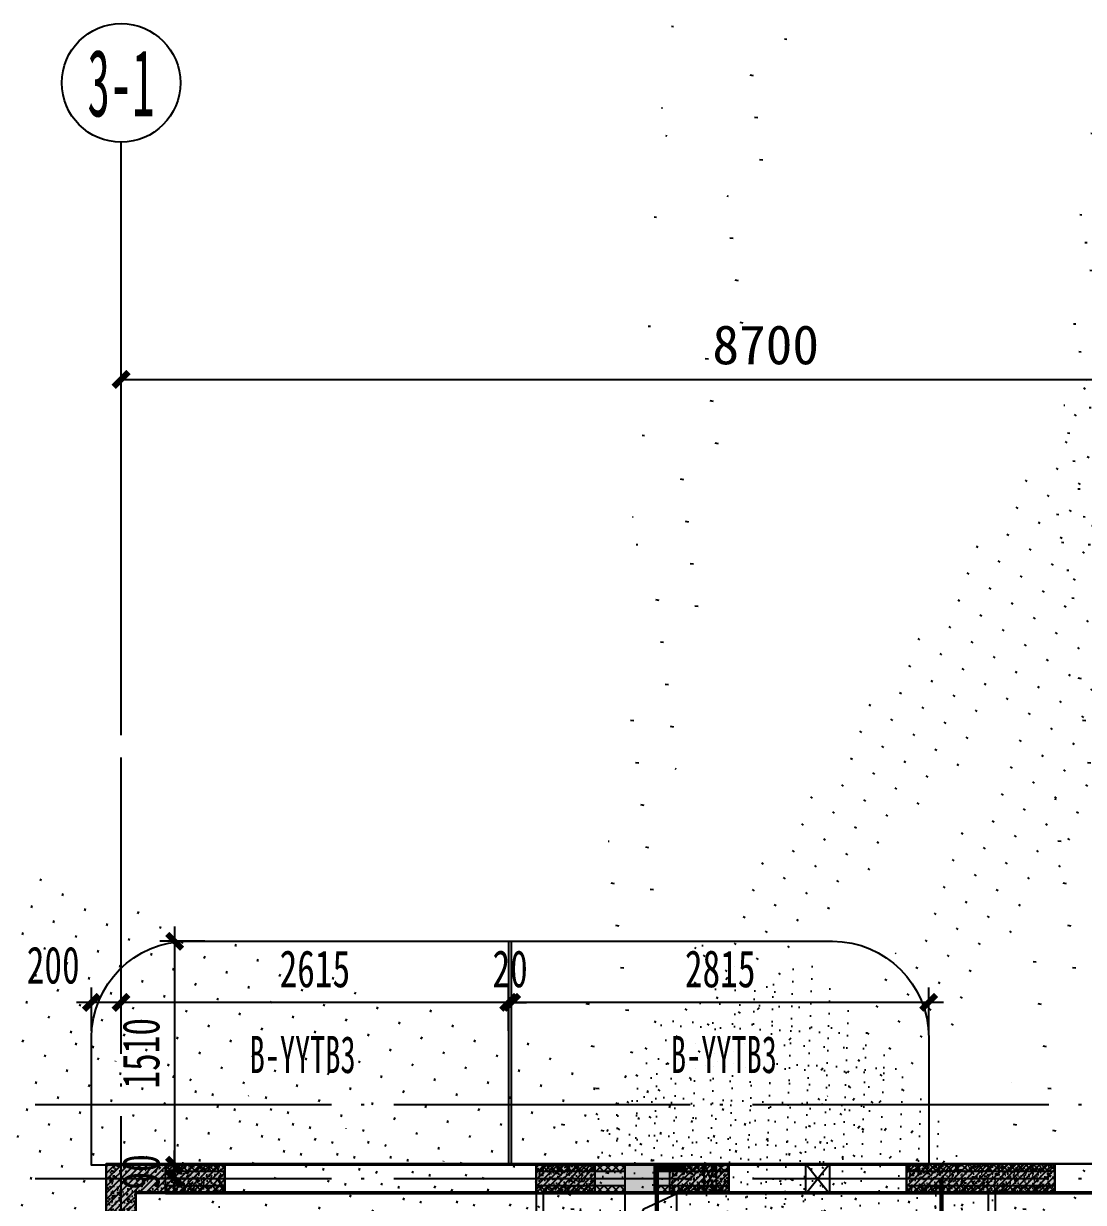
# Model space of a CAD drawing. Extents: x -3200779283 to -8106663, y 659664 to 1123462.
# Drawn here: x -8171358 to -8164206, y 852664 to 860614 of the extents above; entities that cross this region are included whole.
import ezdxf
from ezdxf.enums import TextEntityAlignment as Align

# ---------------------------------------------------------------- set-up
doc = ezdxf.new("R2010")
doc.units = 0
doc.header["$LTSCALE"] = 1000
doc.header["$MEASUREMENT"] = 0
for name, pattern in [('125-墙体$0$CONTINOUS', [0]), ('3#-轴线$0$DOTE', [2.4200000000000004, 2, -0.2, 0.02, -0.2]), ('3#4#5#$0$DASH', [0.35, 0.25, -0.1]), ('DASH', [0.35, 0.25, -0.1])]:
    doc.linetypes.add(name, pattern=pattern)
doc.layers.get('Defpoints').update_dxf_attribs({"color": 30, "linetype": 'DASH'})
for name, color, linetype in [('125-墙体$0$S-SLAB-HOLE', 5, 'Continuous'), ('125-墙体$0$S-WALL', 40, 'Continuous'), ('125-墙体$0$S-WALL-BEAM', 120, 'Continuous'), ('125-墙体$0$S-WALL-COLU', 252, '125-墙体$0$CONTINOUS'), ('125-墙体$0$S-WALL-COLU-HATC', 16, 'Continuous'), ('125-墙体$0$S-WALL-HATC', 253, 'Continuous'), ('125-墙体$0$提结构条件', 7, 'Continuous'), ('125-墙体$0$暖-首层和标准层暖通套管_TZ$0$H-暖洞-剪力墙', 6, 'Continuous'), ('125-墙体$0$暖-首层和标准层暖通套管_TZ$0$H-暖洞-穿梁', 3, 'Continuous'), ('3#-轴线$0$3#-轴号$0$A-ANNO-AXIS-CIRC', 3, 'Continuous'), ('3#-轴线$0$3#-轴号$0$A-ANNO-AXIS-TEXT', 7, 'Continuous'), ('3#-轴线$0$3#-轴号$0$A-ANNO-DIMS', 3, 'Continuous'), ('3#-轴线$0$A-ANNO-DOTE', 10, '3#-轴线$0$DOTE'), ('3#-轴线$0$AXIS_TEXT', 7, 'Continuous'), ('3#4#5#$0$PC-SLAB', 6, '3#4#5#$0$DASH'), ('3#4#5#$0$S-ANNO-TEXT', 7, 'Continuous'), ('3#4#5#$0$S-DIMS-SLAB', 120, 'Continuous'), ('3#4#5#$0$S-PC-FQ-WYQ', 4, 'Continuous'), ('3#4#5#$0$S-PC-SLAB', 6, 'Continuous'), ('3#4#5#$0$S-WALL-HATC', 253, 'Continuous'), ('3#4#5#$0$可计入现浇段', 60, 'Continuous'), ('S-REIN', 1, 'Continuous')]:
    doc.layers.add(name, color=color, linetype=linetype)
doc.layers.add('3#4#5#$0$结构板边线', color=2, linetype='Continuous', plot=False)
doc.layers.add('提资不打印', color=2, linetype='Continuous', plot=False)
doc.layers.add('楼板正筋文字', color=7, linetype='Continuous', lineweight=18)
doc.styles.add('3#-轴线$0$3#-轴号$0$_TCH_AXIS', font='')
doc.styles.add('3#-轴线$0$3#-轴号$0$_TCH_DIM_T3', font='')
doc.styles.add('3#-轴线$0$COMPLEX', font='COMPLEX')
doc.styles.add('3#4#5#$0$外部参照 1$0$宋体', font='', dxfattribs={"width": 0.8})
doc.styles.add('3#4#5#$0$楷体', font='', dxfattribs={"width": 0.7})
doc.styles.get('3#-轴线$0$3#-轴号$0$_TCH_AXIS').set_extended_font_data('SimSun')
doc.styles.get('3#-轴线$0$3#-轴号$0$_TCH_DIM_T3').set_extended_font_data('SimSun')
doc.styles.get('3#4#5#$0$外部参照 1$0$宋体').set_extended_font_data('SimSun')
doc.styles.get('3#4#5#$0$楷体').set_extended_font_data('KaiTi_GB2312')
doc.dimstyles.new('3#-轴线$0$3#-轴号$0$_TCH_ARCH&&100', dxfattribs={"dimtxt": 264.3459915611814, "dimasz": 100, "dimexe": 250, "dimexo": 300, "dimgap": 100, "dimtad": 1, "dimdec": 0, "dimzin": 0, "dimdsep": 46, "dimtxsty": '3#-轴线$0$3#-轴号$0$_TCH_DIM_T3', "dimblk": '3#-轴线$0$3#-轴号$0$_ArchTick', "dimcen": 0.09, "dimclrt": 7, "dimazin": 2, "dimtfac": 1, "dimtdec": 0, "dimtix": 1, "dimtmove": 2, "dimatfit": 3, "dimfxl": 100, "dimtolj": 1, "dimtzin": 0, "dimarcsym": 0})
doc.dimstyles.new('3#4#5#$0$TSSD_100_100', dxfattribs={"dimtxt": 250, "dimasz": 100, "dimexe": 100, "dimexo": 250, "dimgap": 100, "dimtad": 1, "dimdec": 0, "dimzin": 0, "dimdsep": 46, "dimtxsty": '3#4#5#$0$楷体', "dimblk": '3#4#5#$0$_ArchTick', "dimcen": 0, "dimdle": 100, "dimclrt": 7, "dimadec": 0, "dimazin": 0, "dimtfac": 1, "dimtdec": 0, "dimtix": 1, "dimtmove": 2, "dimatfit": 3, "dimfxl": 1, "dimtolj": 1, "dimtzin": 0, "dimarcsym": 0})

# ---------------------------------------------------------------- blocks, each defined once
blk = doc.blocks.new('ban')
at = {"layer": 'S-REIN', "const_width": 30}
blk.add_lwpolyline([(3814.98046875, 9849.900390625), (3614.98046875, 9849.900390625), (3614.98046875, 10919.900390625), (3814.98046875, 10919.900390625)], dxfattribs=at)
at = {"layer": '提资不打印', "color": 2, "const_width": 30}
blk.add_lwpolyline([(5536.827634600922, 7649.90478515625), (5536.827634600922, 10849.900390625)], dxfattribs=at)
blk = doc.blocks.new('3#4#5#$0$B-YWQ1')
at = {"layer": '3#4#5#$0$S-PC-FQ-WYQ'}
h = blk.add_hatch(dxfattribs=at)
h.set_pattern_fill('ANSI37', color=256, scale=12, angle=180)
h.set_pattern_definition([(225, (-660807.1750012636, -531964.028769688), (26.94076836320745, -26.94076836320746), []), (315, (-660807.1750012636, -531964.028769688), (26.94076836320746, 26.94076836320745), [])])
h.paths.add_polyline_path([(-147205.7603687136, 329838.381161766), (-147205.7603687136, 329888.381161766), (-147605.7585039237, 329888.3812014548), (-147605.7585039237, 329838.3812014548)])
h = blk.add_hatch(dxfattribs=at)
h.set_pattern_fill('ANSI37', color=256, scale=12, angle=180)
h.set_pattern_definition([(225, (-658107.1768726283, -531964.0315024974), (26.94076836320745, -26.94076836320746), []), (315, (-658107.1768726283, -531964.0315024974), (26.94076836320746, 26.94076836320745), [])])
h.paths.add_polyline_path([(-144505.7622400783, 329838.3784289565), (-144505.7622400783, 329888.3784289565), (-145105.7603752883, 329888.3784686453), (-145105.7603752883, 329838.3784686453)])
h = blk.add_hatch(dxfattribs=at)
h.set_pattern_fill('ANSI37', color=256, scale=12, angle=180)
h.set_pattern_definition([(225, (-660807.1750012562, -532114.028766911), (26.94076836320745, -26.94076836320746), []), (315, (-660807.1750012562, -532114.028766911), (26.94076836320746, 26.94076836320745), [])])
h.paths.add_polyline_path([(-147205.7603687062, 329688.3811645432), (-147205.7603687062, 329738.3811645432), (-147605.7585039162, 329738.381204232), (-147605.7585039162, 329688.381204232)])
h = blk.add_hatch(dxfattribs=at)
h.set_pattern_fill('ANSI37', color=256, scale=12, angle=180)
h.set_pattern_definition([(225, (-658107.1768726208, -532114.0314997204), (26.94076836320745, -26.94076836320746), []), (315, (-658107.1768726208, -532114.0314997204), (26.94076836320746, 26.94076836320745), [])])
h.paths.add_polyline_path([(-144505.7622400708, 329688.3784317337), (-144505.7622400708, 329738.3784317337), (-145105.7603752809, 329738.3784714225), (-145105.7603752809, 329688.3784714225)])
for points in [[(-147205.7603687136, 329838.381161766), (-147205.7603687136, 329888.381161766), (-147605.7585039237, 329888.3812014548), (-147605.7585039237, 329838.3812014548)], [(-147605.7585039162, 329688.3812039461), (-147605.7585039162, 329888.3812042897), (-147205.7603687136, 329888.381164601), (-147205.7603687136, 329688.3811642573)], [(-147205.760362146, 329888.3784625951), (-145105.7603752809, 329888.3784625951), (-145105.7603752809, 329688.3784800217), (-147205.760362146, 329688.3784800217)], [(-144505.7622400783, 329838.3784289565), (-144505.7622400783, 329888.3784289565), (-145105.7603752883, 329888.3784686453), (-145105.7603752883, 329838.3784686453)], [(-145105.7603752809, 329688.3784711366), (-145105.7603752809, 329888.3784714802), (-144505.7622400783, 329888.3784317914), (-144505.7622400783, 329688.3784314478)], [(-147205.7603687062, 329688.3811645432), (-147205.7603687062, 329738.3811645432), (-147605.7585039162, 329738.381204232), (-147605.7585039162, 329688.381204232)], [(-144505.7622400708, 329688.3784317337), (-144505.7622400708, 329738.3784317337), (-145105.7603752809, 329738.3784714225), (-145105.7603752809, 329688.3784714225)]]:
    blk.add_lwpolyline(points, close=True, dxfattribs=at)
blk = doc.blocks.new('3#4#5#$0$B-YWQ2')
at = {"layer": '3#4#5#$0$S-PC-FQ-WYQ'}
h = blk.add_hatch(dxfattribs=at)
h.set_pattern_fill('ANSI37', color=256, scale=12, angle=180)
h.set_pattern_definition([(225, (-657507.1811856697, -531964.0313569249), (26.94076836320745, -26.94076836320746), []), (315, (-657507.1811856697, -531964.0313569249), (26.94076836320746, 26.94076836320745), [])])
h.paths.add_polyline_path([(-143805.760363081, 329838.378574529), (-143805.760363081, 329888.378574529), (-144305.7646883298, 329888.3786142177), (-144305.7646883298, 329838.3786142177)])
h = blk.add_hatch(dxfattribs=at)
h.set_pattern_fill('ANSI37', color=256, scale=12, angle=180)
h.set_pattern_definition([(225, (-655807.1767984, -531964.0314528265), (26.94076836320745, -26.94076836320746), []), (315, (-655807.1767984, -531964.0314528265), (26.94076836320746, 26.94076836320745), [])])
h.paths.add_polyline_path([(-141605.7606210168, 329838.3781581313), (-141605.7606210168, 329888.3781581313), (-142605.76030106, 329888.3785183162), (-142605.76030106, 329838.3785183162)])
h = blk.add_hatch(dxfattribs=at)
h.set_pattern_fill('ANSI37', color=256, scale=12, angle=180)
h.set_pattern_definition([(225, (-653107.1819316256, -531964.0318592056), (26.94076836320745, -26.94076836320746), []), (315, (-653107.1819316256, -531964.0318592056), (26.94076836320746, 26.94076836320745), [])])
h.paths.add_polyline_path([(-139605.8072693339, 329838.3779761113), (-139605.8072693339, 329888.3779761113), (-140105.7606210243, 329888.3781071344), (-140105.7606210243, 329838.3781071344)])
h = blk.add_hatch(dxfattribs=at)
h.set_pattern_fill('ANSI37', color=256, scale=12, angle=180)
h.set_pattern_definition([(225, (-657507.1811856623, -532114.0313541479), (26.94076836320745, -26.94076836320746), []), (315, (-657507.1811856623, -532114.0313541479), (26.94076836320746, 26.94076836320745), [])])
h.paths.add_polyline_path([(-143805.7603630736, 329688.3785773062), (-143805.7603630736, 329738.3785773062), (-144305.7646883223, 329738.3786169949), (-144305.7646883223, 329688.3786169949)])
h = blk.add_hatch(dxfattribs=at)
h.set_pattern_fill('ANSI37', color=256, scale=12, angle=180)
h.set_pattern_definition([(225, (-655807.1767983926, -532114.0314500495), (26.94076836320745, -26.94076836320746), []), (315, (-655807.1767983926, -532114.0314500495), (26.94076836320746, 26.94076836320745), [])])
h.paths.add_polyline_path([(-141605.7606210094, 329688.3781609085), (-141605.7606210094, 329738.3781609085), (-142605.7603010526, 329738.3785210934), (-142605.7603010526, 329688.3785210934)])
h = blk.add_hatch(dxfattribs=at)
h.set_pattern_fill('ANSI37', color=256, scale=12, angle=180)
h.set_pattern_definition([(225, (-653107.1819316181, -532114.0318564288), (26.94076836320745, -26.94076836320746), []), (315, (-653107.1819316181, -532114.0318564288), (26.94076836320746, 26.94076836320745), [])])
h.paths.add_polyline_path([(-139605.8072693264, 329688.3779788885), (-139605.8072693264, 329738.3779788885), (-140105.7606210168, 329738.3781099116), (-140105.7606210168, 329688.3781099116)])
for points in [[(-144305.7646883223, 329688.378616709), (-144305.7646883223, 329888.3786170527), (-143805.760363081, 329888.3785773639), (-143805.760363081, 329688.3785770203)], [(-143805.760363081, 329838.378574529), (-143805.760363081, 329888.378574529), (-144305.7646883298, 329888.3786142177), (-144305.7646883298, 329838.3786142177)], [(-143805.760363081, 329888.3809476119), (-142605.760374493, 329888.3809476119), (-142605.760374493, 329688.3783389947), (-143805.760363081, 329688.3783389947)], [(-141605.7606210168, 329838.3781581313), (-141605.7606210168, 329888.3781581313), (-142605.76030106, 329888.3785183162), (-142605.76030106, 329838.3785183162)], [(-142605.7603010526, 329688.3785208075), (-142605.7603010526, 329888.3785211511), (-141605.7606210168, 329888.3781609662), (-141605.7606210168, 329688.3781606226)], [(-141605.7606210168, 329888.3782881502), (-140105.7606888157, 329888.3782833477), (-140105.7606888157, 329688.378028636), (-141605.7606210168, 329688.3780334386)], [(-139605.8072693339, 329838.3779761113), (-139605.8072693339, 329888.3779761113), (-140105.7606210243, 329888.3781071344), (-140105.7606210243, 329838.3781071344)], [(-140105.7606210168, 329688.3781096257), (-140105.7606210168, 329888.3781099693), (-139605.8072693339, 329888.3779789462), (-139605.8072693339, 329688.3779786025)], [(-143805.7603630736, 329688.3785773062), (-143805.7603630736, 329738.3785773062), (-144305.7646883223, 329738.3786169949), (-144305.7646883223, 329688.3786169949)], [(-141605.7606210094, 329688.3781609085), (-141605.7606210094, 329738.3781609085), (-142605.7603010526, 329738.3785210934), (-142605.7603010526, 329688.3785210934)], [(-139605.8072693264, 329688.3779788885), (-139605.8072693264, 329738.3779788885), (-140105.7606210168, 329738.3781099116), (-140105.7606210168, 329688.3781099116)]]:
    blk.add_lwpolyline(points, close=True, dxfattribs=at)
blk = doc.blocks.new('3#4#5#$0$A$C53EF3948')
at = {"layer": '3#4#5#$0$可计入现浇段'}
blk.add_lwpolyline([(3700.235312959645, -0.002580647240392864), (3700.235313448589, -0.002588618430308998), (3700.235313448589, -0.00355925306212157), (3500.235313450918, -0.00355925306212157), (3500.235313447658, -0.002679099212400615), (3500.235313447658, -0.002679099212400615), (3500.235260222107, -200.0027855512453), (3700.235312959179, -200.0025966184912), (3700.235312959645, -0.002580647240392864)], dxfattribs=at)
at = {"layer": '3#4#5#$0$S-PC-FQ-WYQ'}
for name in ['3#4#5#$0$B-YWQ1', '3#4#5#$0$B-YWQ2']:
    blk.add_blockref(name, (148006.0000690809, -329888.3812170064), dxfattribs=at)
blk = doc.blocks.new('3#4#5#$0$ban111')
at = {"layer": '3#4#5#$0$S-WALL-HATC', "ltscale": 100}
h = blk.add_hatch(dxfattribs=at)
h.set_pattern_fill('AR-CONC', color=256, scale=25, angle=-360.0000000000001, style=0)
h.set_pattern_definition([(49.99999999999994, (-2021084971.688381, 37341211722.80309), (179.3150456501884, -15.68803374564894), [18.75, -206.25]), (355, (-2021084971.688381, 37341211722.80309), (-34.68783340324983, 188.048033425003), [15, -165]), (100.4513999999999, (-2021084956.745461, 37341211721.49575), (144.6273454285055, 172.3598855152383), [15.93504749999993, -175.2855279999988]), (46.18419999999992, (-2021084971.688381, 37341211772.80309), (266.8102621564111, -41.37975358225476), [28.125, -309.3749999999999]), (96.63559999999993, (-2021084949.454195, 37341211769.35476), (233.6656763871761, 243.5294677251102), [23.90257199999984, -262.9282499999974]), (351.1841999999999, (-2021084971.688381, 37341211772.80309), (233.665486283407, 243.5296502313309), [22.49999999999984, -247.4999999999987]), (20.99999999999995, (-2021084946.688381, 37341211760.30309), (149.2267630296153, -100.6547226663348), [18.75, -206.25]), (326, (-2021084946.688381, 37341211760.30309), (60.8288329803956, 181.2875112617132), [15, -165]), (71.45139999999999, (-2021084934.252823, 37341211751.91518), (210.0556571453726, 80.63262417748791), [15.9350475, -175.285528]), (37.49999999999994, (-2021084971.688381, 37341211722.80309), (3.039963829322741, 83.22346345782788), [0, -162.9999999999988, 0, -167.4999999999988, 0, -165.6249999999988]), (7.499999999999932, (-2021084971.688381, 37341211722.80309), (65.76738436053724, 98.60292797059), [0, -95.5, 0, -159.25, 0, -63.125]), (327.4999999999999, (-2021085027.438381, 37341211722.80309), (133.4556090431022, -5.638717933595058), [0, -62.49999999999999, 0, -195, 0, -258.7499999999999]), (317.4999999999999, (-2021085052.438381, 37341211722.80309), (145.7965423355966, 25.0262455830793), [0, -81.25, 0, -129.5, 0, -183.75])])
h.paths.add_polyline_path([(-229032.0009487905, 409975.0000811631), (-228982.0009030856, 409975.0000750691), (-228982.0009944952, 412974.9999572062), (-229032.0010402, 412974.9999633002)])
h = blk.add_hatch(dxfattribs=at)
h.set_pattern_fill('AR-CONC', color=256, scale=25, angle=-360.0000000000001, style=0)
h.set_pattern_definition([(49.99999999999994, (-2021081921.688322, 37341211722.80318), (179.3150456501884, -15.68803374564894), [18.75, -206.25]), (355, (-2021081921.688322, 37341211722.80318), (-34.68783340324983, 188.048033425003), [15, -165]), (100.4513999999999, (-2021081906.745402, 37341211721.49584), (144.6273454285055, 172.3598855152383), [15.93504749999993, -175.2855279999988]), (46.18419999999992, (-2021081921.688322, 37341211772.80318), (266.8102621564111, -41.37975358225476), [28.125, -309.3749999999999]), (96.63559999999993, (-2021081899.454136, 37341211769.35485), (233.6656763871761, 243.5294677251102), [23.90257199999984, -262.9282499999974]), (351.1841999999999, (-2021081921.688322, 37341211772.80318), (233.665486283407, 243.5296502313309), [22.49999999999984, -247.4999999999987]), (20.99999999999995, (-2021081896.688322, 37341211760.30318), (149.2267630296153, -100.6547226663348), [18.75, -206.25]), (326, (-2021081896.688322, 37341211760.30318), (60.8288329803956, 181.2875112617132), [15, -165]), (71.45139999999999, (-2021081884.252764, 37341211751.91528), (210.0556571453726, 80.63262417748791), [15.9350475, -175.285528]), (37.49999999999994, (-2021081921.688322, 37341211722.80318), (3.039963829322741, 83.22346345782788), [0, -162.9999999999988, 0, -167.4999999999988, 0, -165.6249999999988]), (7.499999999999932, (-2021081921.688322, 37341211722.80318), (65.76738436053724, 98.60292797059), [0, -95.5, 0, -159.25, 0, -63.125]), (327.4999999999999, (-2021081977.438322, 37341211722.80318), (133.4556090431022, -5.638717933595058), [0, -62.49999999999999, 0, -195, 0, -258.7499999999999]), (317.4999999999999, (-2021082002.438322, 37341211722.80318), (145.7965423355966, 25.0262455830793), [0, -81.25, 0, -129.5, 0, -183.75])])
h.paths.add_polyline_path([(-225982.0008890695, 409975.0001695258), (-225932.0008433646, 409975.0001634318), (-225932.0009347743, 412975.0000455689), (-225982.0009804791, 412975.0000516628)])
at = {"layer": '3#4#5#$0$S-PC-SLAB'}
for points in [[(-231732.0009944952, 409964.9999670067), (-231732.0009944952, 412984.9999670067), (-229032.0009944952, 412984.9999670067), (-229032.0009944952, 409964.9999670067)], [(-228982.0009347743, 409965.0000553694), (-228982.0009347743, 412985.0000553694), (-225982.0009347743, 412985.0000553694), (-225982.0009347743, 409965.0000553694)], [(-225932.0008750532, 409965.0001437321), (-225932.0008750532, 412985.0001437321), (-223232.0008750532, 412985.0001437321), (-223232.0008750532, 409965.0001437321)]]:
    blk.add_lwpolyline(points, close=True, dxfattribs=at)
at = {"layer": '3#4#5#$0$S-WALL-HATC', "ltscale": 100}
for points in [[(-229032.0009487905, 409975.0000811631), (-228982.0009030856, 409975.0000750691), (-228982.0009944952, 412974.9999572062), (-229032.0010402, 412974.9999633002)], [(-225982.0008890695, 409975.0001695258), (-225932.0008433646, 409975.0001634318), (-225932.0009347743, 412975.0000455689), (-225982.0009804791, 412975.0000516628)]]:
    blk.add_lwpolyline(points, close=True, dxfattribs=at)
blk = doc.blocks.new('3#4#5#$0$5#')
at = {"layer": '3#4#5#$0$S-ANNO-TEXT'}
blk.add_blockref('3#4#5#$0$ban111', (378828.8026710108, -247399.8572734847), dxfattribs=at)
blk = doc.blocks.new('3#4#5#$0$_ArchTick')
at = {"color": 0, "linetype": 'ByBlock', "const_width": 0.4}
blk.add_lwpolyline([(-0.5, -0.5), (0.5, 0.5)], dxfattribs=at)
blk = doc.blocks.new('*D1005')
at = {"layer": '3#4#5#$0$S-DIMS-SLAB', "color": 0, "lineweight": -2, "transparency": 16777216}
for p, q in [((144073.1259676829, 166672.1548536946), (144073.1259676829, 166962.9698488419)), ((144273.1474725413, 166672.1548536946), (144273.1474725413, 166962.9698488419)), ((144373.1474725413, 166862.9698488419), (143973.1259676829, 166862.9698488419))]:
    blk.add_line(p, q, dxfattribs=at)
at = {"layer": 'Defpoints', "color": 0, "transparency": 16777216}
for p in [(144073.1259676829, 166862.9698488419), (144073.1259676829, 166422.1548536946), (144273.1474725413, 166422.1548536946)]:
    blk.add_point(p, dxfattribs=at)
at = {"layer": '3#4#5#$0$S-DIMS-SLAB', "color": 0, "lineweight": -2, "transparency": 16777216, "xscale": 100, "yscale": 100, "zscale": 100, "rotation": 180}
blk.add_blockref('3#4#5#$0$_ArchTick', (144073.1259676829, 166862.9698488419), dxfattribs=at)
at = {"layer": '3#4#5#$0$S-DIMS-SLAB', "color": 0, "lineweight": -2, "transparency": 16777216, "xscale": 100, "yscale": 100, "zscale": 100}
blk.add_blockref('3#4#5#$0$_ArchTick', (144273.1474725413, 166862.9698488419), dxfattribs=at)
at = {"layer": '3#4#5#$0$S-DIMS-SLAB', "color": 7, "transparency": 16777216, "insert": (143815.049044606, 167112.9698488419), "char_height": 250, "attachment_point": 5, "style": '3#4#5#$0$楷体'}
blk.add_mtext('\\A1;200', dxfattribs=at)
blk = doc.blocks.new('*D1006')
at = {"layer": '3#4#5#$0$S-DIMS-SLAB', "color": 0, "lineweight": -2, "transparency": 16777216}
for p, q in [((146888.3869211202, 166672.1548536946), (146888.3869211202, 166962.9698488419)), ((146908.402672238, 166672.1548536947), (146908.402672238, 166962.9698488419)), ((146888.3869211202, 166862.9698488419), (146788.3869211202, 166862.9698488419)), ((146908.402672238, 166862.9698488419), (146888.3869211202, 166862.9698488419)), ((146908.402672238, 166862.9698488419), (147008.402672238, 166862.9698488419))]:
    blk.add_line(p, q, dxfattribs=at)
at = {"layer": 'Defpoints', "color": 0, "transparency": 16777216}
for p in [(146888.3869211202, 166862.9698488419), (146888.3869211202, 166422.1548536946), (146908.402672238, 166422.1548536947)]:
    blk.add_point(p, dxfattribs=at)
at = {"layer": '3#4#5#$0$S-DIMS-SLAB', "color": 0, "lineweight": -2, "transparency": 16777216, "xscale": 100, "yscale": 100, "zscale": 100}
blk.add_blockref('3#4#5#$0$_ArchTick', (146888.3869211202, 166862.9698488419), dxfattribs=at)
at = {"layer": '3#4#5#$0$S-DIMS-SLAB', "color": 0, "lineweight": -2, "transparency": 16777216, "xscale": 100, "yscale": 100, "zscale": 100, "rotation": 180}
blk.add_blockref('3#4#5#$0$_ArchTick', (146908.402672238, 166862.9698488419), dxfattribs=at)
at = {"layer": '3#4#5#$0$S-DIMS-SLAB', "color": 7, "transparency": 16777216, "insert": (146898.3947966791, 167087.9698488419), "char_height": 250, "attachment_point": 5, "style": '3#4#5#$0$楷体'}
blk.add_mtext('\\A1;20', dxfattribs=at)
blk = doc.blocks.new('*D1007')
at = {"layer": '3#4#5#$0$S-DIMS-SLAB', "color": 0, "lineweight": -2, "transparency": 16777216}
for p, q in [((144634.1234602821, 167375.0140450694), (144634.1234602821, 165665.0054337718)), ((144838.6982481136, 167275.0140450694), (144534.1234602821, 167275.0140450694)), ((144838.7563146297, 165765.0054337718), (144534.1234602821, 165765.0054337718))]:
    blk.add_line(p, q, dxfattribs=at)
at = {"layer": 'Defpoints', "color": 0, "transparency": 16777216}
for p in [(145088.6982481136, 167275.0140450694), (144634.1234602821, 165765.0054337718), (145088.7563146297, 165765.0054337718)]:
    blk.add_point(p, dxfattribs=at)
at = {"layer": '3#4#5#$0$S-DIMS-SLAB', "color": 0, "lineweight": -2, "transparency": 16777216, "xscale": 100, "yscale": 100, "zscale": 100}
for p, rotation in [((144634.1234602821, 167275.0140450694), 90), ((144634.1234602821, 165765.0054337718), 270)]:
    blk.add_blockref('3#4#5#$0$_ArchTick', p, dxfattribs=dict(at, rotation=rotation))
at = {"layer": '3#4#5#$0$S-DIMS-SLAB', "color": 7, "transparency": 16777216, "insert": (144409.1234602821, 166520.0097394206), "char_height": 250, "attachment_point": 5, "rotation": 90, "style": '3#4#5#$0$楷体'}
blk.add_mtext('\\A1;1510', dxfattribs=at)
blk = doc.blocks.new('*D1008')
at = {"layer": '3#4#5#$0$S-DIMS-SLAB', "color": 0, "lineweight": -2, "transparency": 16777216}
for p, q in [((146908.4026707273, 166672.0886054125), (146908.4026707273, 166962.9036005598)), ((149723.091317459, 166672.0886054125), (149723.091317459, 166962.9036005598)), ((149823.091317459, 166862.9036005598), (146808.4026707273, 166862.9036005598))]:
    blk.add_line(p, q, dxfattribs=at)
at = {"layer": 'Defpoints', "color": 0, "transparency": 16777216}
for p in [(146908.4026707273, 166862.9036005598), (146908.4026707273, 166422.0886054125), (149723.091317459, 166422.0886054125)]:
    blk.add_point(p, dxfattribs=at)
at = {"layer": '3#4#5#$0$S-DIMS-SLAB', "color": 0, "lineweight": -2, "transparency": 16777216, "xscale": 100, "yscale": 100, "zscale": 100, "rotation": 180}
blk.add_blockref('3#4#5#$0$_ArchTick', (146908.4026707273, 166862.9036005598), dxfattribs=at)
at = {"layer": '3#4#5#$0$S-DIMS-SLAB', "color": 0, "lineweight": -2, "transparency": 16777216, "xscale": 100, "yscale": 100, "zscale": 100}
blk.add_blockref('3#4#5#$0$_ArchTick', (149723.091317459, 166862.9036005598), dxfattribs=at)
at = {"layer": '3#4#5#$0$S-DIMS-SLAB', "color": 7, "transparency": 16777216, "insert": (148315.7469940931, 167087.9036005598), "char_height": 250, "attachment_point": 5, "style": '3#4#5#$0$楷体'}
blk.add_mtext('\\A1;2815', dxfattribs=at)
blk = doc.blocks.new('*D1077')
at = {"layer": '3#4#5#$0$S-DIMS-SLAB', "color": 0, "lineweight": -2, "transparency": 16777216}
for p, q in [((144273.1474725413, 166672.1548536946), (144273.1474725413, 166962.9698488419)), ((146888.3869211202, 166672.1548536946), (146888.3869211202, 166962.9698488419)), ((146988.3869211202, 166862.9698488419), (144173.1474725413, 166862.9698488419))]:
    blk.add_line(p, q, dxfattribs=at)
at = {"layer": 'Defpoints', "color": 0, "transparency": 16777216}
for p in [(144273.1474725413, 166862.9698488419), (144273.1474725413, 166422.1548536946), (146888.3869211202, 166422.1548536946)]:
    blk.add_point(p, dxfattribs=at)
at = {"layer": '3#4#5#$0$S-DIMS-SLAB', "color": 0, "lineweight": -2, "transparency": 16777216, "xscale": 100, "yscale": 100, "zscale": 100, "rotation": 180}
blk.add_blockref('3#4#5#$0$_ArchTick', (144273.1474725413, 166862.9698488419), dxfattribs=at)
at = {"layer": '3#4#5#$0$S-DIMS-SLAB', "color": 0, "lineweight": -2, "transparency": 16777216, "xscale": 100, "yscale": 100, "zscale": 100}
blk.add_blockref('3#4#5#$0$_ArchTick', (146888.3869211202, 166862.9698488419), dxfattribs=at)
at = {"layer": '3#4#5#$0$S-DIMS-SLAB', "color": 7, "transparency": 16777216, "insert": (145580.7671968308, 167087.9698488419), "char_height": 250, "attachment_point": 5, "style": '3#4#5#$0$楷体'}
blk.add_mtext('\\A1;2615', dxfattribs=at)
blk = doc.blocks.new('*D1078')
at = {"layer": '3#4#5#$0$S-DIMS-SLAB', "color": 0, "lineweight": -2, "transparency": 16777216}
for p, q in [((144634.1234602822, 165765.0009929554), (144634.1234602822, 165865.0009929554)), ((144720.2414317378, 165765.0009929554), (144534.1234602822, 165765.0009929554)), ((144634.1234602822, 165765.0009929554), (144634.1234602822, 165675.1431587354)), ((144720.2414317378, 165675.1431587354), (144534.1234602822, 165675.1431587354)), ((144634.1234602822, 165675.1431587354), (144634.1234602822, 165575.1431587354))]:
    blk.add_line(p, q, dxfattribs=at)
at = {"layer": 'Defpoints', "color": 0, "transparency": 16777216}
for p in [(144970.2414317378, 165765.0009929554), (144634.1234602822, 165675.1431587354), (144970.2414317378, 165675.1431587354)]:
    blk.add_point(p, dxfattribs=at)
at = {"layer": '3#4#5#$0$S-DIMS-SLAB', "color": 0, "lineweight": -2, "transparency": 16777216, "xscale": 100, "yscale": 100, "zscale": 100}
for p, rotation in [((144634.1234602822, 165765.0009929554), 270), ((144634.1234602822, 165675.1431587354), 90)]:
    blk.add_blockref('3#4#5#$0$_ArchTick', p, dxfattribs=dict(at, rotation=rotation))
at = {"layer": '3#4#5#$0$S-DIMS-SLAB', "color": 7, "transparency": 16777216, "insert": (144409.1234602822, 165720.0720758454), "char_height": 250, "attachment_point": 5, "rotation": 90, "style": '3#4#5#$0$楷体'}
blk.add_mtext('\\A1;90', dxfattribs=at)
blk = doc.blocks.new('125-墙体$0$retert')
at = {"layer": '125-墙体$0$暖-首层和标准层暖通套管_TZ$0$H-暖洞-剪力墙'}
for p, q in [((55012.64504557895, 61028.66467393409), (54812.65341164428, 61187.66467393409)), ((54812.65341164428, 61028.66467393409), (55012.64504557895, 61187.66467393409))]:
    blk.add_line(p, q, dxfattribs=at)
blk.add_lwpolyline([(55012.64504557895, 61028.66467393409), (55012.64504557895, 61187.66467393409), (54812.65341164428, 61187.66467393409), (54812.65341164428, 61028.66467393409)], close=True, dxfattribs=at)
blk = doc.blocks.new('125-墙体$0$ewrewr')
at = {"layer": '125-墙体$0$暖-首层和标准层暖通套管_TZ$0$H-暖洞-穿梁', "color": 2}
for p, q in [((54897.97373564044, 62306.12384276799), (54817.97373564044, 62106.1238428404)), ((54897.97373564044, 62106.1238428404), (54817.97373564044, 62306.12384276799))]:
    blk.add_line(p, q, dxfattribs=at)
blk.add_lwpolyline([(54897.97373564044, 62306.12384276799), (54817.97373564044, 62306.12384276799), (54817.97373564044, 62106.1238428404), (54897.97373564044, 62106.1238428404)], close=True, dxfattribs=at)
blk = doc.blocks.new('125-墙体$0$she')
at = {"layer": '125-墙体$0$提结构条件', "xscale": -1}
blk.add_blockref('125-墙体$0$ewrewr', (58833.00008165452, -62206.12384276799), dxfattribs=at)
at = {"layer": '125-墙体$0$提结构条件', "xscale": -1, "rotation": 270}
blk.add_blockref('125-墙体$0$retert', (-56408.16467393417, -54912.6534037345), dxfattribs=at)
blk = doc.blocks.new('125-墙体')
at = {"layer": '125-墙体$0$S-WALL-COLU-HATC'}
h = blk.add_hatch(dxfattribs=at)
h.set_pattern_fill('AR-CONC', color=256, scale=10)
h.set_pattern_definition([(49.99999999999999, (15637.05247968878, -240595.612466133), (71.72601826007535, -6.275213498259511), [7.5, -82.5]), (355, (15637.05247968878, -240595.612466133), (-13.8751333613, 75.21921337000119), [6, -66]), (100.4514, (15643.02964768877, -240596.135400133), (57.85093817140216, 68.94395420609536), [6.374018999999988, -70.1142111999998]), (46.18420000000002, (15637.05247968878, -240575.612466133), (106.7241048625644, -16.55190143290181), [11.24999999999994, -123.7499999999995]), (96.6356, (15645.94615418877, -240576.991796833), (93.46627055487033, 97.41178709004417), [9.561028799999999, -105.1713]), (351.1842, (15637.05247968878, -240575.612466133), (93.46619451336272, 97.41186009253246), [9, -99]), (21, (15647.05247968878, -240580.612466133), (59.69070521184616, -40.26188906653388), [7.5, -82.5]), (326.0000000000001, (15647.05247968878, -240580.612466133), (24.33153319215817, 72.5150045046853), [6, -66]), (71.4514, (15652.02670298878, -240583.967626733), (84.02226285814899, 32.25304967099524), [6.374019000000001, -70.1142112]), (37.50000000000001, (15637.05247968878, -240595.612466133), (1.215985531729067, 33.28938538313115), [0, -65.19999999999999, 0, -67, 0, -66.25]), (7.499999999999999, (15637.05247968878, -240595.612466133), (26.30695374421486, 39.44117118823603), [0, -38.2, 0, -63.7, 0, -25.25]), (327.5, (15614.75247968877, -240595.612466133), (53.3822436172409, -2.255487173437976), [0, -25, 0, -78, 0, -103.5]), (317.5, (15604.75247968877, -240595.612466133), (58.31861693423862, 10.01049823323177), [0, -32.5, 0, -51.8, 0, -73.5])])
h.paths.add_polyline_path([(100, -100), (99.98422405263409, -399.9996359648649), (-100.0157759473659, -399.9996359648649), (-100, 100), (700, 99.99999946041498), (700, -100.0000005393522)])
h = blk.add_hatch(dxfattribs=at)
h.set_pattern_fill('ANSI31', color=256, scale=250, style=0)
h.set_pattern_definition([(45, (15637.05247968878, -240595.612466133), (-22.09708691207961, 22.09708691207961), [])])
h.paths.add_polyline_path([(100, -100), (99.98422405263409, -399.9996359648649), (-100.0157759473659, -399.9996359648649), (-100, 100), (700, 99.99999946041498), (700, -100.0000005393522)])
h = blk.add_hatch(dxfattribs=at)
h.set_pattern_fill('AR-CONC', color=256, scale=10)
h.set_pattern_definition([(49.99999999999999, (12290.72775740876, -241007.8141536725), (71.72601826007535, -6.275213498259511), [7.5, -82.5]), (355, (12290.72775740876, -241007.8141536725), (-13.8751333613, 75.21921337000119), [6, -66]), (100.4514, (12296.70492540876, -241008.3370876726), (57.85093817140216, 68.94395420609536), [6.374018999999983, -70.11421119999972]), (46.18420000000002, (12290.72775740876, -240987.8141536725), (106.7241048625644, -16.55190143290181), [11.24999999999992, -123.7499999999994]), (96.6356, (12299.62143190876, -240989.1934843725), (93.46627055487033, 97.41178709004417), [9.561028799999999, -105.1713]), (351.1842, (12290.72775740876, -240987.8141536725), (93.46619451336272, 97.41186009253246), [9, -99]), (21, (12300.72775740876, -240992.8141536725), (59.69070521184616, -40.26188906653388), [7.5, -82.5]), (326.0000000000001, (12300.72775740876, -240992.8141536725), (24.33153319215817, 72.5150045046853), [6, -66]), (71.4514, (12305.70198070876, -240996.1693142726), (84.02226285814899, 32.25304967099524), [6.374019000000001, -70.1142112]), (37.50000000000001, (12290.72775740876, -241007.8141536725), (1.215985531729067, 33.28938538313115), [0, -65.19999999999999, 0, -67, 0, -66.25]), (7.499999999999999, (12290.72775740876, -241007.8141536725), (26.30695374421486, 39.44117118823603), [0, -38.2, 0, -63.7, 0, -25.25]), (327.5, (12268.42775740876, -241007.8141536725), (53.3822436172409, -2.255487173437976), [0, -25, 0, -78, 0, -103.5]), (317.5, (12258.42775740876, -241007.8141536725), (58.31861693423862, 10.01049823323177), [0, -32.5, 0, -51.8, 0, -73.5])])
h.paths.add_polyline_path([(3199.999502355931, -99.99890062701888), (3199.999502355931, 100.0010993729811), (2800, 100), (2800, -100)])
h = blk.add_hatch(dxfattribs=at)
h.set_pattern_fill('ANSI31', color=256, scale=250, style=0)
h.set_pattern_definition([(45, (12290.72775740876, -241007.8141536725), (-22.09708691207961, 22.09708691207961), [])])
h.paths.add_polyline_path([(3199.999502355931, 100.0010993729811), (2800, 100), (2800, -100), (3199.999502355931, -99.99890062701888)])
h = blk.add_hatch(dxfattribs=at)
h.set_pattern_fill('AR-CONC', color=256, scale=10)
h.set_pattern_definition([(49.99999999999999, (13190.72825505283, -241007.8152530455), (71.72601826007535, -6.275213498259511), [7.5, -82.5]), (355, (13190.72825505283, -241007.8152530455), (-13.8751333613, 75.21921337000119), [6, -66]), (100.4514, (13196.70542305283, -241008.3381870455), (57.85093817140216, 68.94395420609536), [6.374018999999982, -70.1142111999997]), (46.18420000000002, (13190.72825505283, -240987.8152530455), (106.7241048625644, -16.55190143290181), [11.24999999999992, -123.7499999999994]), (96.6356, (13199.62192955283, -240989.1945837455), (93.46627055487033, 97.41178709004417), [9.561028799999999, -105.1713]), (351.1842, (13190.72825505283, -240987.8152530455), (93.46619451336272, 97.41186009253246), [9, -99]), (21, (13200.72825505283, -240992.8152530455), (59.69070521184616, -40.26188906653388), [7.5, -82.5]), (326.0000000000001, (13200.72825505283, -240992.8152530455), (24.33153319215817, 72.5150045046853), [6, -66]), (71.4514, (13205.70247835282, -240996.1704136455), (84.02226285814899, 32.25304967099524), [6.374019000000001, -70.1142112]), (37.50000000000001, (13190.72825505283, -241007.8152530455), (1.215985531729067, 33.28938538313115), [0, -65.19999999999999, 0, -67, 0, -66.25]), (7.499999999999999, (13190.72825505283, -241007.8152530455), (26.30695374421486, 39.44117118823603), [0, -38.2, 0, -63.7, 0, -25.25]), (327.5, (13168.42825505283, -241007.8152530455), (53.3822436172409, -2.255487173437976), [0, -25, 0, -78, 0, -103.5]), (317.5, (13158.42825505283, -241007.8152530455), (58.31861693423862, 10.01049823323177), [0, -32.5, 0, -51.8, 0, -73.5])])
h.paths.add_polyline_path([(4100, -100), (4100, 100), (3700.000497644069, 99.99890062701888), (3700.000497644069, -100.0010993729811)])
h = blk.add_hatch(dxfattribs=at)
h.set_pattern_fill('ANSI31', color=256, scale=250, style=0)
h.set_pattern_definition([(45, (13190.72825505283, -241007.8152530455), (-22.09708691207961, 22.09708691207961), [])])
h.paths.add_polyline_path([(4100, 100), (3700.000497644069, 99.99890062701888), (3700.000497644069, -100.0010993729811), (4100, -100)])
h = blk.add_hatch(dxfattribs=at)
h.set_pattern_fill('AR-CONC', color=256, scale=10)
h.set_pattern_definition([(49.99999999999999, (14790.72775740876, -241007.8147561451), (71.72601826007535, -6.275213498259511), [7.5, -82.5]), (355, (14790.72775740876, -241007.8147561451), (-13.8751333613, 75.21921337000119), [6, -66]), (100.4514, (14796.70492540876, -241008.3376901451), (57.85093817140216, 68.94395420609536), [6.374018999999982, -70.1142111999997]), (46.18420000000002, (14790.72775740876, -240987.8147561451), (106.7241048625644, -16.55190143290181), [11.24999999999992, -123.7499999999994]), (96.6356, (14799.62143190876, -240989.1940868451), (93.46627055487033, 97.41178709004417), [9.561028799999999, -105.1713]), (351.1842, (14790.72775740876, -240987.8147561451), (93.46619451336272, 97.41186009253246), [9, -99]), (21, (14800.72775740876, -240992.8147561451), (59.69070521184616, -40.26188906653388), [7.5, -82.5]), (326.0000000000001, (14800.72775740876, -240992.8147561451), (24.33153319215817, 72.5150045046853), [6, -66]), (71.4514, (14805.70198070876, -240996.1699167451), (84.02226285814899, 32.25304967099524), [6.374019000000001, -70.1142112]), (37.50000000000001, (14790.72775740876, -241007.8147561451), (1.215985531729067, 33.28938538313115), [0, -65.19999999999999, 0, -67, 0, -66.25]), (7.499999999999999, (14790.72775740876, -241007.8147561451), (26.30695374421486, 39.44117118823603), [0, -38.2, 0, -63.7, 0, -25.25]), (327.5, (14768.42775740876, -241007.8147561451), (53.3822436172409, -2.255487173437976), [0, -25, 0, -78, 0, -103.5]), (317.5, (14758.42775740876, -241007.8147561451), (58.31861693423862, 10.01049823323177), [0, -32.5, 0, -51.8, 0, -73.5])])
h.paths.add_polyline_path([(6300, -99.9995030995342), (6300, 100.0004969004658), (5300, 99.99939752748469), (5300, -100.0006024725153)])
h = blk.add_hatch(dxfattribs=at)
h.set_pattern_fill('ANSI31', color=256, scale=250, style=0)
h.set_pattern_definition([(45, (14790.72775740876, -241007.8147561451), (-22.09708691207961, 22.09708691207961), [])])
h.paths.add_polyline_path([(6300, -99.9995030995342), (6300, 100.0004969004658), (5300, 99.99939752748469), (5300, -100.0006024725153)])
at = {"layer": '125-墙体$0$S-WALL-HATC'}
for points in [[(100, -100), (-100, 100), (-100, -3200), (33.33333333331393, -3200), (100, -3100)], [(700, 100), (-100, 100), (100, -100), (700, -100)], [(3350, -100), (3350, 100), (2800, 100), (2800, -100)], [(4100, -100), (4100, 100), (3350, 100), (3350, -100)], [(6300, 100), (5300, 99.99939752748469), (5300, -100.0006024725153), (6300, -100)]]:
    blk.add_hatch(color=256, dxfattribs=at).paths.add_polyline_path(points)
at = {"layer": '125-墙体$0$S-SLAB-HOLE'}
blk.add_lwpolyline([(3400.000069080937, -500), (3750.000069080937, -500.0000000000001), (3750.000069080937, -100), (3400.000069080937, -100)], close=True, dxfattribs=at)
blk.add_lwpolyline([(3400.000069080937, -500), (3527.09913783139, -203.2678397434066), (3750.000069080937, -99.99999999999994)], dxfattribs=at)
at = {"layer": '125-墙体$0$S-WALL'}
for p, q in [((-100, 100), (-100, -3200)), ((700, 100), (-100, 100)), ((700, -100), (700, 100)), ((2800, 100.0001960117079), (2800, -99.99980398829211)), ((3350, 100), (2800, 100)), ((2800, -100), (2800, 100)), ((4100, 100), (3350, 100)), ((4100, 100), (4100, -100)), ((6300, 100), (5300, 100)), ((5300, -100), (5300, 100)), ((6300, -100), (6300, 100)), ((100, -100), (100, -3100)), ((700, -100), (100, -100)), ((3350, -100), (2800, -100)), ((4100, -100), (3350, -100)), ((6300, -100), (5300, -100))]:
    blk.add_line(p, q, dxfattribs=at)
at = {"layer": '125-墙体$0$S-WALL-BEAM'}
for points in [[(700, 100.0003920234158), (700, -100), (2800, -100.0006024725153), (2800, 99.99978955090046)], [(4100, 100.0003920234158), (4100, -100), (5300, -100.0006024725153), (5300, 99.99978955090046)], [(6300, 100.0003920234158), (6300, -100), (7800, -100.0006024725153), (7800, 99.99978955090045)]]:
    blk.add_lwpolyline(points, close=True, dxfattribs=at)
at = {"layer": '125-墙体$0$S-WALL-COLU', "linetype": 'ByBlock'}
blk.add_lwpolyline([(100, -100), (99.98422405263409, -399.9996359648649), (-100.0157759473659, -399.9996359648649), (-100, 100), (700, 99.99999946041498), (700, -100.0000005393522), (100, -100)], dxfattribs=at)
at = {"layer": '125-墙体$0$S-WALL-COLU', "lineweight": -2}
for points in [[(3199.999502355931, -99.99890062701888), (3199.999502355931, 100.0010993729811), (2800, 100), (2800, -100)], [(4100, -100), (4100, 100), (3700.000497644069, 99.99890062701888), (3700.000497644069, -100.0010993729811)], [(6300, -99.9995030995342), (6300, 100.0004969004658), (5300, 99.99939752748469), (5300, -100.0006024725153)]]:
    blk.add_lwpolyline(points, close=True, dxfattribs=at)
blk.add_blockref('125-墙体$0$she', (0, 0))
blk = doc.blocks.new('3#-轴线$0$_AXISO')
blk.add_circle((0, 0), 0.5)
at = {"layer": '3#-轴线$0$AXIS_TEXT', "style": '3#-轴线$0$COMPLEX', "width": 1.041666666666667}
blk.add_attdef('A', text='', height=0.56, dxfattribs=at).set_placement((-0.25, -0.28), (0.25, -0.28), align=Align.FIT)
blk = doc.blocks.new('3#-轴线$0$3#-轴号$0$_ArchTick')
at = {"color": 0, "linetype": 'ByBlock', "const_width": 0.4}
blk.add_lwpolyline([(-0.5, -0.5), (0.5, 0.5)], dxfattribs=at)
blk = doc.blocks.new('*D395')
at = {"layer": '3#-轴线$0$3#-轴号$0$A-ANNO-DIMS', "color": 0, "lineweight": -2, "transparency": 16777216}
for p, q in [((1.163414459220222e-13, 4889.379549735226), (1.622657008915596e-13, 5639.379549759914)), ((8700, 4889.379549735224), (8700, 5639.379549759914)), ((1.469576159022177e-13, 5389.379549759914), (8700, 5389.379549759914))]:
    blk.add_line(p, q, dxfattribs=at)
at = {"layer": 'Defpoints', "color": 0, "transparency": 16777216}
for p in [(8700, 5389.379549759914), (9.797174393481187e-14, 4589.379549735226), (8700, 4589.379549735224)]:
    blk.add_point(p, dxfattribs=at)
at = {"layer": '3#-轴线$0$3#-轴号$0$A-ANNO-DIMS', "color": 0, "lineweight": -2, "transparency": 16777216, "xscale": 100, "yscale": 100, "zscale": 100, "rotation": 180}
blk.add_blockref('3#-轴线$0$3#-轴号$0$_ArchTick', (1.469576159022177e-13, 5389.379549759914), dxfattribs=at)
at = {"layer": '3#-轴线$0$3#-轴号$0$A-ANNO-DIMS', "color": 0, "lineweight": -2, "transparency": 16777216, "xscale": 100, "yscale": 100, "zscale": 100}
blk.add_blockref('3#-轴线$0$3#-轴号$0$_ArchTick', (8700, 5389.379549759914), dxfattribs=at)
at = {"layer": '3#-轴线$0$3#-轴号$0$A-ANNO-DIMS', "color": 7, "transparency": 16777216, "insert": (4350, 5621.552545540505), "char_height": 264.3459915611814, "attachment_point": 5, "style": '3#-轴线$0$3#-轴号$0$_TCH_DIM_T3'}
blk.add_mtext('\\A1;8700', dxfattribs=at)
blk = doc.blocks.new('3#4#5#$0$3#奇数层顶悬挑板')
at = {"layer": '3#4#5#$0$S-PC-SLAB'}
for points in [[(146888.3833513751, 165765.000990729), (144073.1259676829, 165765.0009937028), (144073.1259676829, 166625.0009937028, -0.41414588894502), (144723.1251903003, 167274.8507142556), (146888.3833513751, 167274.8533036575)], [(146908.399102493, 167274.853327594), (149073.1126989026, 167274.8559163446, -0.4141388738405044), (149723.091317459, 166625.0009877347), (149723.091317459, 165765.0009877347), (146908.399102493, 165765.0009907079)]]:
    blk.add_lwpolyline(points, format="xyb", close=True, dxfattribs=at)
at = {"layer": '3#4#5#$0$结构板边线', "color": 2}
blk.add_lwpolyline([(149723.091317459, 165765.0009877347), (144073.1259676829, 165765.0009937028), (144073.1259676829, 166625.0009937028, -0.41414588894502), (144723.1251903003, 167274.8507142556), (149073.1126989026, 167274.8559163446, -0.4141388738405044), (149723.091317459, 166625.0009877347)], format="xyb", close=True, dxfattribs=at)
at = {"layer": '3#4#5#$0$PC-SLAB', "linetype": 'ByBlock', "style": '3#4#5#$0$外部参照 1$0$宋体', "width": 0.6}
for p in [(145498.3244841083, 166509.496911486), (148340.8987348389, 166509.4969114859)]:
    blk.add_text('B-YYTB3', height=250, rotation=359.9999999998562, dxfattribs=at).set_placement(p, align=Align.MIDDLE)
at = {"layer": '3#4#5#$0$S-DIMS-SLAB'}
for base, p1, p2, picture, middle in [((144634.1234602821, 165765.0054337718), (145088.6982481136, 167275.0140450694), (145088.7563146296, 165765.0054337717), '*D1007', (144409.1234602821, 166520.0097394206)), ((144634.1234602822, 165675.1431587354), (144970.2414317377, 165765.0009929553), (144970.2414317377, 165675.1431587354), '*D1078', (144409.1234602822, 165720.0720758454))]:
    dim = blk.add_linear_dim(base=base, p1=p1, p2=p2, angle=90, dimstyle='3#4#5#$0$TSSD_100_100', dxfattribs=at)
    dim.commit()
    dim.dimension.update_dxf_attribs({"geometry": picture, "text_midpoint": middle})
dim = blk.add_linear_dim(base=(144073.1259676829, 166862.9698488419), p1=(144273.1474725413, 166422.1548536946), p2=(144073.1259676829, 166422.1548536946), dimstyle='3#4#5#$0$TSSD_100_100', dxfattribs=at)
dim.commit()
dim.dimension.update_dxf_attribs({"geometry": '*D1005', "text_midpoint": (143815.049044606, 167112.9698488419), "dimtype": 128})
for base, p1, p2, picture, middle in [((144273.1474725413, 166862.9698488419), (146888.3869211202, 166422.1548536946), (144273.1474725413, 166422.1548536946), '*D1077', (145580.7671968308, 167087.9698488419)), ((146888.3869211202, 166862.9698488419), (146908.402672238, 166422.1548536947), (146888.3869211202, 166422.1548536946), '*D1006', (146898.3947966791, 167087.9698488419)), ((146908.4026707273, 166862.9036005598), (149723.091317459, 166422.0886054125), (146908.4026707273, 166422.0886054125), '*D1008', (148315.7469940931, 167087.9036005598))]:
    dim = blk.add_linear_dim(base=base, p1=p1, p2=p2, dimstyle='3#4#5#$0$TSSD_100_100', dxfattribs=at)
    dim.commit()
    dim.dimension.update_dxf_attribs({"geometry": picture, "text_midpoint": middle})
blk = doc.blocks.new('3#-轴线$0$3#-轴号')
at = {"layer": '3#-轴线$0$3#-轴号$0$A-ANNO-AXIS-CIRC'}
blk.add_line((0, 2989.379549759906), (1.224646799147353e-12, 6989.379549759906), dxfattribs=at)
ref = blk.add_blockref('3#-轴线$0$_AXISO', (1.347111479062089e-12, 7389.379549759906), dxfattribs=dict(at, xscale=800, yscale=800, zscale=800))
ref.add_attrib('A', '3-1', dxfattribs={"layer": '3#-轴线$0$3#-轴号$0$A-ANNO-AXIS-TEXT', "height": 452.5483399593904, "style": '3#-轴线$0$3#-轴号$0$_TCH_AXIS', "width": 0.4661458333333334}).set_placement((-226.2741699796939, 7163.105379780211), (226.2741699796965, 7163.105379780211), align=Align.FIT)
at = {"layer": '3#-轴线$0$3#-轴号$0$A-ANNO-DIMS'}
dim = blk.add_aligned_dim(p1=(9.797174393481187e-14, 4589.379549735226), p2=(8700, 4589.379549735224), distance=800.00000002469, dimstyle='3#-轴线$0$3#-轴号$0$_TCH_ARCH&&100', dxfattribs=at)
dim.commit()
dim.dimension.update_dxf_attribs({"geometry": '*D395', "text_midpoint": (4350, 5621.552545540505)})
blk = doc.blocks.new('3#-轴线')
at = {"layer": '3#-轴线$0$A-ANNO-DOTE'}
for points in [[(0, -16100), (0, 5500)], [(-3000, 500), (44800, 500)], [(-3000, 0), (44800, 0)]]:
    blk.add_lwpolyline(points, dxfattribs=at)
blk.add_blockref('3#-轴线$0$3#-轴号', (0, 0))

msp = doc.modelspace()

# ---------------------------------------------------------------- block references
for name in ['3#-轴线', '125-墙体']:
    msp.add_blockref(name, (-8170700.435511587, 852824.6198560873))
at = {"layer": '3#4#5#$0$S-ANNO-TEXT'}
msp.add_blockref('3#4#5#$0$A$C53EF3948', (-8170800.443592959, 852924.7631010424), dxfattribs=at)
at = {"layer": '3#4#5#$0$S-PC-SLAB'}
for name, p in [('3#4#5#$0$5#', (-8317697.236654709, 687149.7631162296)), ('3#4#5#$0$3#奇数层顶悬挑板', (-8314973.59086895, 687149.6198890805))]:
    msp.add_blockref(name, p, dxfattribs=at)
at = {"layer": '楼板正筋文字'}
msp.add_blockref('ban', (-8170700.388636587, 841974.7192213216), dxfattribs=at)

doc.saveas('drawing.dxf')
